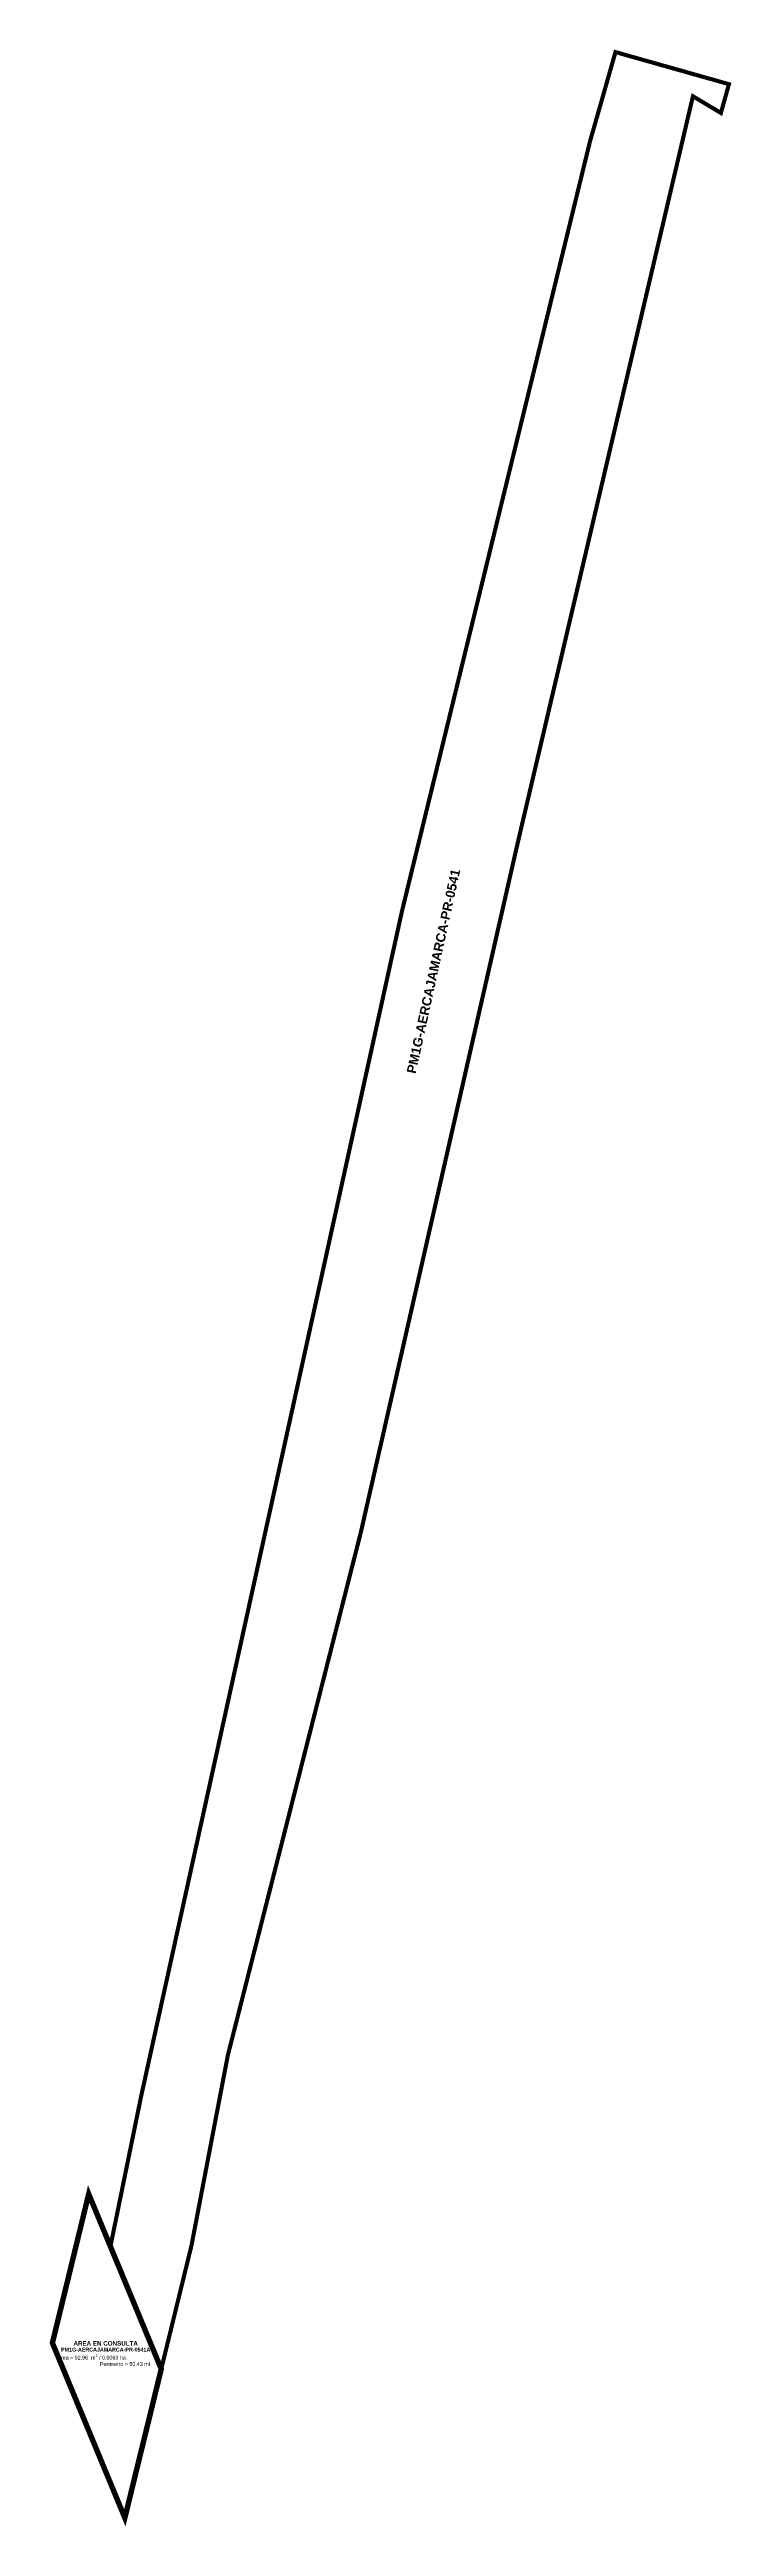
# Model space of a CAD drawing. Header units: millimetres. Extents: x 776717 to 778268, y 9208057 to 9211055.
# Drawn here: x 776717.2 to 776767.3, y 9210872.8 to 9211055.1 of the extents above; entities that cross this region are included whole.
import ezdxf
from ezdxf.enums import TextEntityAlignment as Align

# ---------------------------------------------------------------- set-up
doc = ezdxf.new("R2010")
doc.units = ezdxf.units.MM
doc.layers.add('DETALLES', color=7, linetype='Continuous')
doc.layers.add('manzanas', color=2, linetype='Continuous')
doc.styles.get("Standard").update_dxf_attribs({"font": 'arial.ttf'})
doc.styles.add('VERTICES', font='sanssb__.ttf')

msp = doc.modelspace()

# ---------------------------------------------------------------- linework, layer by layer
at = {"layer": 'manzanas', "color": 1}
for points, const_width in [([(776758.81, 9211054.94), (776756.93, 9211048.35), (776743.1, 9210991.73), (776723.91, 9210904.54), (776721.64, 9210893.44), (776725.38, 9210884.41), (776727.6, 9210893.48), (776727.6, 9210893.48), (776727.6, 9210893.48), (776727.6, 9210893.48), (776730.28, 9210907.5), (776740.07, 9210946), (776751.61, 9210996.72), (776764.51, 9211051.69), (776766.57, 9211050.46), (776767.16, 9211052.58), (776767.16, 9211052.58), (776758.81, 9211054.94), (776758.81, 9211054.94)], 0.3), ([(776720.04, 9210897.29), (776717.37, 9210886.33), (776722.7, 9210873.46), (776725.38, 9210884.41)], 0.4), ([(776720.04, 9210897.29), (776725.38, 9210884.41), (776722.7, 9210873.46), (776717.37, 9210886.33), (776720.04, 9210897.29)], 0.2)]:
    msp.add_lwpolyline(points, close=True, dxfattribs=dict(at, const_width=const_width))

# ---------------------------------------------------------------- texts
at = {"layer": 'DETALLES', "color": 7, "style": 'VERTICES'}
msp.add_text('PM1G-AERCAJAMARCA-PR-0541', height=0.6875, rotation=77.6377, dxfattribs=at).set_placement((776745.41, 9210987.29), align=Align.MIDDLE)
for s, height, p in [('PM1G-AERCAJAMARCA-PR-0541A', 0.2812, (776721.29, 9210885.84)), ('AREA EN CONSULTA', 0.3281, (776721.29, 9210886.3))]:
    msp.add_text(s, height=height, dxfattribs=at).set_placement(p, align=Align.MIDDLE)
at = {"layer": 'DETALLES', "color": 0, "insert": (776721.56, 9210885.06), "char_height": 0.28122, "width": 6.2385, "attachment_point": 5}
msp.add_mtext('\\A1;Área = 92.96  m{\\H0.7x;\\S2^ ;\\H1.42857x;\\W0.8; / \\W1;0.0093 ha.\\W0.8;                                              \\W1;Perímetro = 50.43 ml}', dxfattribs=at)

doc.saveas('drawing.dxf')
